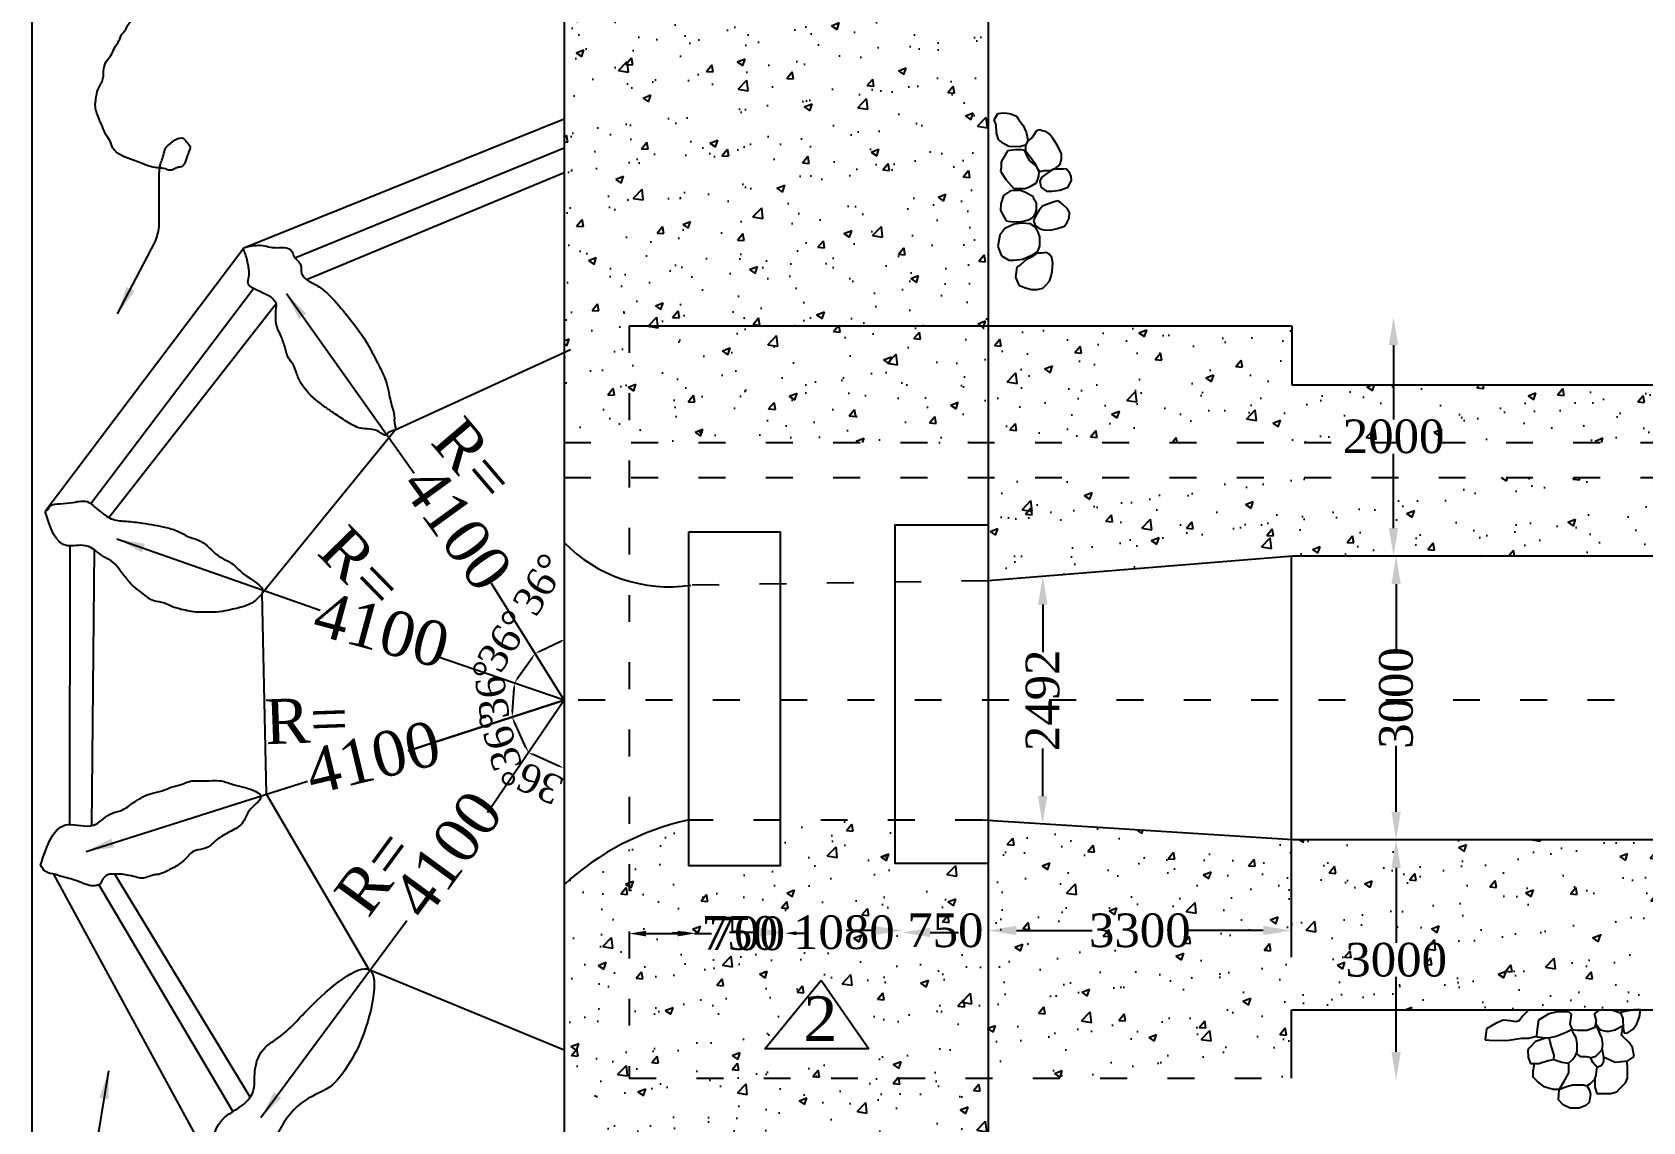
# Model space of a CAD drawing. Header units: millimetres. Extents: x 1776 to 105812, y -926 to 60429.
# Drawn here: x 52298 to 66660, y 18835 to 28551 of the extents above; entities that cross this region are included whole.
import ezdxf

# ---------------------------------------------------------------- set-up
doc = ezdxf.new("R2010")
doc.units = ezdxf.units.MM
doc.header["$MEASUREMENT"] = 0
doc.header["$PDMODE"] = 66
doc.header["$PDSIZE"] = 170
doc.linetypes.add('ACAD_ISO03W100', pattern=[30, 12, -18])
for name, color, linetype in [('DIM', 5, 'Continuous'), ('DOT LINE', 3, 'ACAD_ISO03W100'), ('DWG. LINE', 1, 'Continuous'), ('HATCH', 2, 'Continuous'), ('TEXT', 7, 'Continuous')]:
    doc.layers.add(name, color=color, linetype=linetype)
doc.styles.get("Standard").update_dxf_attribs({"font": 'times.ttf', "height": 300})
doc.dimstyles.get("Standard").update_dxf_attribs({"dimtxt": 300, "dimasz": 250, "dimexe": 0.18, "dimexo": 0.0625, "dimgap": 0.09, "dimtad": 0, "dimtih": 1, "dimtoh": 1, "dimdec": 1, "dimzin": 0, "dimdsep": 46, "dimtxsty": 'Standard', "dimcen": 0.09, "dimse1": 1, "dimse2": 1, "dimclrd": 5, "dimclre": 5, "dimclrt": 4, "dimadec": 0, "dimazin": 0, "dimtfac": 1, "dimtdec": 1, "dimtofl": 0, "dimtmove": 0, "dimatfit": 3, "dimfxl": 0, "dimtolj": 1, "dimtzin": 0, "dimarcsym": 0})
pattern_1 = [(50, (0, 0), (717.26, -62.752), [75, -825]), (355, (0, 0), (-138.751, 752.192), [60, -660]), (100.4514, (59.8, -5.2), (578.5094, 689.4395), [63.74, -701.142]), (46.1842, (0, 200), (1067.241, -165.519), [112.5, -1237.5]), (96.6356, (88.9, 186.2), (934.663, 974.118), [95.61, -1051.713]), (351.1842, (0, 200), (934.662, 974.119), [90, -990]), (21, (100, 150), (596.907, -402.619), [75, -825]), (326, (100, 150), (243.315, 725.15), [60, -660]), (71.4514, (149.74, 116.45), (840.2226, 322.5305), [63.74, -701.142]), (37.5, (0, 0), (12.15986, 332.89385), [0, -652, 0, -670, 0, -662.5]), (7.5, (0, 0), (263.0695, 394.4117), [0, -382, 0, -637, 0, -252.5]), (327.5, (-223, 0), (533.8224, -22.5549), [0, -250, 0, -780, 0, -1035]), (317.5, (-323, 0), (583.1862, 100.105), [0, -325, 0, -518, 0, -735])]

# ---------------------------------------------------------------- blocks, each defined once
blk = doc.blocks.new('*D32')
at = {"layer": 'Defpoints', "color": 0}
for p in [(57622, 20509), (58205, 20513), (58205, 20509)]:
    blk.add_point(p, dxfattribs=at)
at = {"layer": 'DIM', "color": 5, "lineweight": -2}
for p, q in [((57772, 20513), (58055, 20513)), ((58205, 20513), (58355, 20513))]:
    blk.add_line(p, q, dxfattribs=at)
at = {"layer": 'DIM', "color": 5}
for points in [[(57772, 20538), (57772, 20488), (57622, 20513)], [(58055, 20538), (58055, 20488), (58205, 20513)]]:
    blk.add_solid(points, dxfattribs=at)
at = {"layer": 'DIM', "color": 4, "insert": (58671, 20513), "char_height": 300, "attachment_point": 5}
blk.add_mtext('\\A1;700', dxfattribs=at)
blk = doc.blocks.new('*D33')
at = {"layer": 'Defpoints', "color": 0}
for p in [(58205, 20509), (59012, 20516), (59012, 20509)]:
    blk.add_point(p, dxfattribs=at)
at = {"layer": 'DIM', "color": 5, "lineweight": -2}
for p, q in [((58105, 20516), (58005, 20516)), ((59112, 20516), (59212, 20516))]:
    blk.add_line(p, q, dxfattribs=at)
at = {"layer": 'DIM', "color": 5}
for points in [[(58105, 20533), (58105, 20499), (58205, 20516)], [(59112, 20533), (59112, 20499), (59012, 20516)]]:
    blk.add_solid(points, dxfattribs=at)
at = {"layer": 'DIM', "color": 4, "insert": (58608, 20516), "char_height": 300, "attachment_point": 5}
blk.add_mtext('\\A1;750', dxfattribs=at)
blk = doc.blocks.new('*D34')
at = {"layer": 'Defpoints', "color": 0}
for p in [(59015, 20516), (60057, 20523), (60057, 20516)]:
    blk.add_point(p, dxfattribs=at)
at = {"layer": 'DIM', "color": 5, "lineweight": -2}
for p, q in [((58765, 20523), (58515, 20523)), ((60307, 20523), (60557, 20523))]:
    blk.add_line(p, q, dxfattribs=at)
at = {"layer": 'DIM', "color": 5}
for points in [[(58765, 20565), (58765, 20481), (59015, 20523)], [(60307, 20565), (60307, 20481), (60057, 20523)]]:
    blk.add_solid(points, dxfattribs=at)
at = {"layer": 'DIM', "color": 4, "insert": (59536, 20523), "char_height": 300, "attachment_point": 5}
blk.add_mtext('\\A1;1080', dxfattribs=at)
blk = doc.blocks.new('*D35')
at = {"layer": 'Defpoints', "color": 0}
for p in [(60824, 20540), (60057, 20516), (60824, 20516)]:
    blk.add_point(p, dxfattribs=at)
at = {"layer": 'DIM', "color": 5, "lineweight": -2}
for p, q in [((59807, 20540), (59557, 20540)), ((61074, 20540), (61324, 20540))]:
    blk.add_line(p, q, dxfattribs=at)
at = {"layer": 'DIM', "color": 5}
for points in [[(59807, 20582), (59807, 20499), (60057, 20540)], [(61074, 20582), (61074, 20499), (60824, 20540)]]:
    blk.add_solid(points, dxfattribs=at)
at = {"layer": 'DIM', "color": 4, "insert": (60441, 20540), "char_height": 300, "attachment_point": 5}
blk.add_mtext('\\A1;750', dxfattribs=at)
blk = doc.blocks.new('*D36')
at = {"layer": 'Defpoints', "color": 0}
for p in [(60824, 20540), (63526, 20540), (63526, 20540)]:
    blk.add_point(p, dxfattribs=at)
at = {"layer": 'DIM', "color": 5, "lineweight": -2}
for p, q in [((61074, 20540), (61749, 20540)), ((63276, 20540), (62601, 20540))]:
    blk.add_line(p, q, dxfattribs=at)
at = {"layer": 'DIM', "color": 5}
for points in [[(61074, 20582), (61074, 20499), (60824, 20540)], [(63276, 20582), (63276, 20499), (63526, 20540)]]:
    blk.add_solid(points, dxfattribs=at)
at = {"layer": 'DIM', "color": 4, "insert": (62175, 20540), "char_height": 300, "attachment_point": 5}
blk.add_mtext('\\A1;3300', dxfattribs=at)
blk = doc.blocks.new('*D37')
at = {"layer": 'Defpoints', "color": 0}
for p in [(64488, 21349), (64461, 19208), (64488, 19208)]:
    blk.add_point(p, dxfattribs=at)
at = {"layer": 'DIM', "color": 5, "lineweight": -2}
for p, q in [((64461, 21099), (64461, 20431)), ((64461, 19458), (64461, 20126))]:
    blk.add_line(p, q, dxfattribs=at)
at = {"layer": 'DIM', "color": 5}
for points in [[(64419, 21099), (64502, 21099), (64461, 21349)], [(64419, 19458), (64502, 19458), (64461, 19208)]]:
    blk.add_solid(points, dxfattribs=at)
at = {"layer": 'DIM', "color": 4, "insert": (64461, 20278), "char_height": 300, "attachment_point": 5}
blk.add_mtext('\\A1;3000', dxfattribs=at)
blk = doc.blocks.new('*D38')
at = {"layer": 'Defpoints', "color": 0}
for p in [(64461, 23879), (64461, 23879), (64461, 21349)]:
    blk.add_point(p, dxfattribs=at)
at = {"layer": 'DIM', "color": 5, "lineweight": -2}
for p, q in [((64461, 23629), (64461, 23040)), ((64461, 21599), (64461, 22188))]:
    blk.add_line(p, q, dxfattribs=at)
at = {"layer": 'DIM', "color": 5}
for points in [[(64419, 23629), (64502, 23629), (64461, 23879)], [(64419, 21599), (64502, 21599), (64461, 21349)]]:
    blk.add_solid(points, dxfattribs=at)
at = {"layer": 'DIM', "color": 4, "insert": (64461, 22614), "char_height": 300, "attachment_point": 5, "rotation": 90}
blk.add_mtext('\\A1;3000', dxfattribs=at)
blk = doc.blocks.new('*D39')
at = {"layer": 'Defpoints', "color": 0}
for p in [(64438, 26011), (64461, 26011), (64461, 23879)]:
    blk.add_point(p, dxfattribs=at)
at = {"layer": 'DIM', "color": 5, "lineweight": -2}
for p, q in [((64438, 25761), (64438, 25098)), ((64438, 24129), (64438, 24792))]:
    blk.add_line(p, q, dxfattribs=at)
at = {"layer": 'DIM', "color": 5}
for points in [[(64396, 25761), (64479, 25761), (64438, 26011)], [(64396, 24129), (64479, 24129), (64438, 23879)]]:
    blk.add_solid(points, dxfattribs=at)
at = {"layer": 'DIM', "color": 4, "insert": (64438, 24945), "char_height": 300, "attachment_point": 5}
blk.add_mtext('\\A1;2000', dxfattribs=at)
blk = doc.blocks.new('*D41')
at = {"layer": 'Defpoints', "color": 0}
for p in [(61310, 23697), (61308, 21489), (61308, 21489)]:
    blk.add_point(p, dxfattribs=at)
at = {"layer": 'DIM', "color": 5, "lineweight": -2}
for p, q in [((61310, 23447), (61310, 23022)), ((61309, 21739), (61309, 22164))]:
    blk.add_line(p, q, dxfattribs=at)
at = {"layer": 'DIM', "color": 5}
for points in [[(61268, 23447), (61352, 23447), (61310, 23697)], [(61267, 21739), (61350, 21739), (61308, 21489)]]:
    blk.add_solid(points, dxfattribs=at)
at = {"layer": 'DIM', "color": 4, "insert": (61309, 22593), "char_height": 300, "attachment_point": 5, "rotation": 90}
blk.add_mtext('\\A1;2492', dxfattribs=at)

msp = doc.modelspace()

# ---------------------------------------------------------------- hatches: boundary and pattern name
at = {"layer": 'HATCH'}
h = msp.add_hatch(dxfattribs=at)
h.set_pattern_fill('AR-CONC', color=256, scale=100, style=0)
h.set_pattern_definition(pattern_1)
h.paths.add_polyline_path([(60823.89, 28653.29), (57040.64, 28653.29), (57040.64, 24891.68), (57621.56, 24891.68), (57621.56, 25931.99), (60823.89, 25931.99)])
h = msp.add_hatch(dxfattribs=at)
h.set_pattern_fill('AR-CONC', color=256, scale=100, style=0)
h.set_pattern_definition(pattern_1)
h.paths.add_polyline_path([(60823.89, 25931.99), (57621.56, 25931.99), (57621.56, 24891.68), (60823.89, 24891.68)])
h = msp.add_hatch(dxfattribs=at)
h.set_pattern_fill('AR-CONC', color=256, scale=100, style=0)
h.set_pattern_definition(pattern_1)
h.paths.add_polyline_path([(65988.11, 25406.17), (63530.5, 25406.17), (63530.5, 25931.99), (60823.89, 25931.99), (60823.89, 24891.68), (65941.13, 24891.68)])
h.paths.add_polyline_path([(64100.63, 25096.67), (64774.39, 25096.67), (64774.39, 24793.21), (64100.63, 24793.21)], flags=9)
h = msp.add_hatch(dxfattribs=at)
h.set_pattern_fill('AR-CONC', color=256, scale=100, style=0)
h.set_pattern_definition(pattern_1)
h.paths.add_polyline_path([(74689.42, 25406.17), (65988.11, 25406.17), (65941.13, 24891.68), (74538.56, 24891.68)])
h = msp.add_hatch(dxfattribs=at)
h.set_pattern_fill('AR-CONC', color=256, scale=100, style=0)
h.set_pattern_definition(pattern_1)
h.paths.add_polyline_path([(74447.44, 24580.95), (65912.75, 24580.95), (65848.64, 23878.89), (74241.56, 23878.89)])
h.paths.add_polyline_path([(67950.05, 24794.26), (68595.54, 24794.26), (68595.54, 24490.8), (67950.05, 24490.8)], flags=9)
h = msp.add_hatch(dxfattribs=at)
h.set_pattern_fill('AR-CONC', color=256, scale=100, style=0)
h.set_pattern_definition(pattern_1)
h.paths.add_polyline_path([(65912.75, 24580.95), (60823.89, 24580.95), (60823.89, 23657.84), (63539.4, 23878.89), (65848.64, 23878.89)])
h = msp.add_hatch(dxfattribs=at)
h.set_pattern_fill('AR-CONC', color=256, scale=100, style=0)
h.set_pattern_definition(pattern_1)
h.paths.add_polyline_path([(60823.89, 21137.3), (59994.72, 21137.3), (59994.72, 21523.3), (58966.63, 21523.3), (58966.63, 21116.75), (58154.44, 21116.75), (58154.44, 21523.3), (58143.15, 21523.3, 0.05823823), (57621.56, 21343.04), (57621.56, 19222.65), (60823.89, 19222.65)])
h.paths.add_polyline_path([(59757.52, 19485), (58831.11, 19485), (59333.63, 20098.38)], flags=16)
h.paths.add_polyline_path([(57652.54, 20664.65), (58174.02, 20664.65), (58174.02, 20360.61), (57652.54, 20360.61)], flags=24)
h.paths.add_polyline_path([(58347.59, 20668.11), (58869.08, 20668.11), (58869.08, 20364.07), (58347.59, 20364.07)], flags=24)
h.paths.add_polyline_path([(59213.4, 20674.74), (59858.89, 20674.74), (59858.89, 20371.28), (59213.4, 20371.28)], flags=24)
h.paths.add_polyline_path([(60179.82, 20692.51), (60701.31, 20692.51), (60701.31, 20388.47), (60179.82, 20388.47)], flags=24)
h.paths.add_polyline_path([(59075.79, 19454.21), (59570.67, 19454.21), (59570.67, 20052.91), (59075.79, 20052.91)], flags=24)
h = msp.add_hatch(dxfattribs=at)
h.set_pattern_fill('AR-CONC', color=256, scale=100, style=0)
h.set_pattern_definition(pattern_1)
h.paths.add_polyline_path([(60823.89, 21519.86), (60823.89, 19222.65), (63527.08, 19222.65), (63527.08, 19832.86), (64088.86, 19832.86), (63983.63, 21348.79), (63539.8, 21348.79)])
h.paths.add_polyline_path([(61840.76, 20692.22), (62508.89, 20692.22), (62508.89, 20388.76), (61840.76, 20388.76)], flags=24)
h = msp.add_hatch(dxfattribs=at)
h.set_pattern_fill('AR-CONC', color=256, scale=100, style=0)
h.set_pattern_definition(pattern_1)
h.paths.add_polyline_path([(60823.89, 19222.65), (57621.56, 19222.65), (57621.56, 21343.04, 0.07430712), (57040.64, 20947.8), (57040.64, 14247.01), (60823.89, 14247.01)])
h = msp.add_hatch(dxfattribs=at)
h.set_pattern_fill('AR-CONC', color=256, scale=100, style=0)
h.set_pattern_definition(pattern_1)
h.paths.add_polyline_path([(69579.86, 21348.79), (63983.63, 21348.79), (64088.86, 19832.86), (69467.17, 19832.86)])
h.paths.add_polyline_path([(64126.49, 20430.14), (64794.62, 20430.14), (64794.62, 20126.68), (64126.49, 20126.68)], flags=24)
h.paths.add_polyline_path([(68668.77, 20742.55), (69314.27, 20742.55), (69314.27, 20439.09), (68668.77, 20439.09)], flags=24)

# ---------------------------------------------------------------- linework, layer by layer
at = {"layer": 'DIM', "color": 5}
for p, q in [((56825.27, 23031.52), (57012.99, 23120.64)), ((56626.79, 22790.15), (56752.91, 22968.5))]:
    msp.add_line(p, q, dxfattribs=at)
at = {"layer": 'DIM'}
for p, q in [((56580.87, 22492.84), (56595.47, 22699.66)), ((56701.43, 22172.44), (56597.44, 22399.39)), ((56994.6, 22006.32), (56764.35, 22108.73))]:
    msp.add_line(p, q, dxfattribs=at)
msp.add_open_spline([(53395.04, 26680.33), (53410.4, 26724.42), (53434.47, 26793.52), (53428.44, 26893.95), (53429.91, 26970.27), (53429.05, 27045.12), (53431.41, 27121.76), (53431.29, 27201.68), (53429.38, 27274.59), (53434.22, 27331.15), (53440.86, 27378.02), (53462.9, 27426.24), (53473.93, 27473.04), (53486.19, 27524.88), (53528.26, 27555.62), (53571.64, 27595.56), (53641.04, 27620.36), (53674.45, 27568.64), (53715.2, 27533.88), (53688.83, 27471.9), (53671.01, 27418.88), (53647.46, 27348.34), (53582.52, 27348), (53536.16, 27306.78), (53480.07, 27337.84), (53424.45, 27339.41), (53353.71, 27348.01), (53263.5, 27388), (53140.03, 27425.83), (53015.29, 27487.87), (52996.51, 27584.98), (52952.04, 27634.31), (52924.12, 27709.29), (52886.67, 27795.2), (52853.94, 27878.93), (52867.98, 27966.75), (52879.19, 28049.84), (52940.68, 28129.05), (52929.09, 28219.83), (52954.18, 28292.94), (53006.51, 28341.73), (53025.57, 28407.34), (53060.88, 28454.92), (53084.58, 28494.74), (53093.2, 28536.52), (53134.74, 28563.17), (53141.5, 28605.42), (53161.17, 28630.37), (53175.09, 28642.14), (53183.72, 28649.72), (53187.73, 28653.29)], degree=3, knots=[0, 0, 0, 0, 138.11073785, 216.46555851, 299.01798324, 367.57854617, 440.87837611, 529.02760627, 607.38242693, 659.32270884, 699.39551493, 748.53117859, 816.76621052, 844.6468291, 905.02893303, 961.50159667, 1032.89797724, 1078.42633217, 1132.77428401, 1174.51784791, 1257.72703238, 1321.09035035, 1361.50186067, 1437.22523957, 1478.40462278, 1537.81081399, 1604.34667957, 1690.71245942, 1829.35202897, 2007.99028584, 2046.70937112, 2117.76714144, 2201.03885921, 2284.46169309, 2401.90849781, 2459.54822246, 2548.48560587, 2651.19238846, 2741.01410216, 2810.95184301, 2874.78282931, 2950.04691032, 3009.85456567, 3051.73719498, 3088.79270193, 3132.38738181, 3188.05063857, 3208.2566162, 3226.57361459, 3242.68988585, 3242.68988585, 3242.68988585, 3242.68988585], dxfattribs=at)
at = {"layer": 'DIM', "color": 5}
for points in [[(57008.98, 23127.29), (57017.58, 23113.05), (57040.64, 23133.43)], [(56746.1, 22973.31), (56759.71, 22963.68), (56781.77, 23009.32)], [(56822.18, 23038.07), (56829.3, 23023), (56780.54, 23009.16)], [(56620.88, 22794.33), (56634.49, 22784.7), (56598.82, 22748.69)]]:
    msp.add_solid(points, dxfattribs=at)
at = {"layer": 'DIM'}
for points in [[(56587.15, 22700.25), (56603.78, 22699.07), (56598.99, 22749.54)], [(56572.56, 22493.43), (56589.18, 22492.26), (56577.35, 22442.97)], [(56589.86, 22395.91), (56605.01, 22402.86), (56576.61, 22444.84)], [(56694.37, 22169.21), (56709.53, 22176.15), (56722.78, 22127.22)], [(56760.97, 22101.12), (56767.74, 22116.35), (56722.78, 22127.22)], [(56991.87, 22000.19), (56998.64, 22015.42), (57040.94, 21987.48)]]:
    msp.add_solid(points, dxfattribs=at)
at = {"layer": 'DOT LINE', "ltscale": 20}
for p, q in [((57621.56, 25931.99), (57621.56, 19222.65)), ((57040.64, 24891.68), (80202.07, 24891.68)), ((57040.64, 24580.95), (80202.07, 24580.95)), ((60823.89, 23657.84), (58154.44, 23619.92)), ((80207.89, 22593.17), (57040.64, 22593.17)), ((60769.33, 21523.3), (58143.15, 21523.3)), ((57621.56, 19222.65), (63527.08, 19222.65))]:
    msp.add_line(p, q, dxfattribs=at)
at = {"layer": 'DWG. LINE'}
for p, q in [((57040.64, 56024.34), (57040.64, 14058.63)), ((52298.14, 14195.74), (52298.14, 55893.44)), ((60823.89, 44235.42), (60823.89, 13755.58)), ((57040.64, 27775.32), (54186.29, 26625.88)), ((54639, 26540.2), (57040.64, 27519.69)), ((54742.88, 26345.82), (57040.64, 27298.92)), ((54186.29, 26625.88), (52414.78, 24276.15)), ((52820.39, 24347.63), (54270.95, 26265.78)), ((52981.61, 24222.56), (54474.04, 26130.56)), ((57621.56, 25931.99), (63530.5, 25931.99)), ((63530.5, 25931.99), (63530.5, 25406.17)), ((55534.03, 25005.49), (57098.79, 25720.53)), ((63530.5, 25406.17), (80202.07, 25406.17)), ((54349.68, 23549.15), (55534.03, 25005.49)), ((52633.67, 23970.05), (52629.6, 21486.37)), ((52828.45, 21474.35), (52854.55, 23933.03)), ((63539.4, 23878.89), (60823.89, 23657.84)), ((63525.76, 23877.78), (63525.76, 20301.83)), ((80202.07, 23878.89), (63539.4, 23878.89)), ((57040.64, 22593.17), (56394.77, 23635.16)), ((54387.15, 21754.96), (54349.68, 23549.15)), ((57040.64, 22593.17), (55904.03, 22983.13)), ((57040.64, 22593.17), (55650.58, 22142.5)), ((55650.58, 22142.5), (57040.64, 22593.17)), ((57040.64, 22593.17), (56356.95, 21590.54)), ((55302.75, 20190.83), (54387.15, 21754.96)), ((63539.8, 21348.79), (60769.33, 21523.3)), ((80198.88, 21348.79), (63539.8, 21348.79)), ((53896.55, 18456.67), (52490.24, 21042.26)), ((54241.41, 19052.73), (53034.28, 21041.86)), ((52891.88, 20947.19), (54087.71, 18925.84)), ((57040.64, 19471.93), (55302.75, 20190.83)), ((58831.11, 19485), (59333.63, 20098.38)), ((59333.63, 20098.38), (59757.52, 19485)), ((63527.08, 19222.65), (63527.08, 19832.86)), ((63527.08, 19832.86), (80211.74, 19832.86)), ((59757.52, 19485), (58831.11, 19485))]:
    msp.add_line(p, q, dxfattribs=at)
msp.add_lwpolyline([(60823.89, 21137.3), (59994.72, 21137.3), (59994.72, 24157.62), (60823.89, 24157.62)], dxfattribs=at)
msp.add_lwpolyline([(58154.44, 24095.98), (58966.63, 24095.98), (58966.63, 21116.75), (58154.44, 21116.75)], close=True, dxfattribs=at)
for centre, radius, start, end in [((57976.15, 24908.51), 1302.92, 224.109653, 278.574985), ((58653.52, 19201.75), 2376.98, 102.398747, 132.729605)]:
    msp.add_arc(centre, radius, start, end, dxfattribs=at)
for points in [[(54204.81, 26635.12), (54352.6, 26648.78), (54424.41, 26633.83), (54476.78, 26629.35), (54562.07, 26629.35), (54609.95, 26602.44), (54630.89, 26553.1), (54691.37, 26475.13), (54700.34, 26400.38), (54820.04, 26301.7), (54909.81, 26238.91), (55069.91, 26068.46), (55306.75, 25738.5), (55389.21, 25577.62), (55449.06, 25449.04), (55474.5, 25351.86), (55507.42, 25208.33), (55526.87, 25130.58), (55531.36, 25049.85), (55537.34, 25009.48), (55486.47, 24988.55), (55452.06, 24958.64), (55390.71, 24987.05), (55224.63, 25019.94), (55101.94, 25079.75), (54980.75, 25158.99), (54901.45, 25214.31), (54724.02, 25378.76), (54697.09, 25419.13), (54653.7, 25513.32), (54625.27, 25586.58), (54584.77, 25642.64), (54553.35, 25735.34), (54517.44, 25838.5), (54474.05, 25952.12), (54469.53, 26038.18), (54472.52, 26086.03), (54472.52, 26135.36), (54450.08, 26165.27), (54424.64, 26192.18), (54391.73, 26208.62), (54348.34, 26229.56), (54284, 26259.46), (54222.65, 26308.8), (54230.13, 26370.1), (54230.13, 26434.38), (54224.11, 26473.86), (54212.14, 26532.17), (54192.69, 26585.99), (54186.7, 26626.36), (54207.65, 26633.83)], [(52414.78, 24276.15), (52611.89, 23971.75), (52773.17, 23971.75), (52872.72, 23920.02), (52942.41, 23870.28), (53020.6, 23822.11), (53080.33, 23754.46), (53154, 23658.96), (53203.77, 23607.23), (53275.45, 23551.52), (53382.97, 23479.9), (53476.55, 23460), (53532.3, 23434.14), (53627.87, 23404.3), (53773.21, 23378.43), (53852.86, 23378.43), (53966.35, 23382.41), (54063.91, 23400.32), (54213.77, 23440.11), (54269.52, 23467.96), (54307.35, 23499.8), (54349.68, 23549.15), (54175.94, 23724.62), (54088.34, 23806.19), (53948.96, 23887.76), (53799.64, 24013.1), (53700.08, 24048.92), (53600.25, 24099.63), (53492.73, 24133.45), (53281.68, 24173.24), (53138.32, 24189.16), (53016.87, 24207.06), (52961.12, 24234.92), (52921.3, 24264.76), (52853.6, 24318.48), (52803.82, 24358.27), (52661.8, 24358.21), (52544.33, 24346.27), (52458.72, 24326.38), (52418.89, 24278.63), (52414.78, 24276.15)], [(52372.69, 21122.96), (52619.27, 21485.71), (52845.3, 21478.87), (52992.57, 21578.11), (53085.04, 21608.91), (53212.96, 21688.53), (53361.62, 21761.99), (53457.01, 21785.53), (53538.26, 21818.47), (53626.58, 21842.01), (53699.59, 21870.25), (53786.73, 21873.78), (53905.39, 21877.32), (53984.29, 21873.79), (54086.74, 21843.2), (54182.12, 21818.49), (54285.75, 21782.01), (54335.21, 21744.35), (54246.89, 21624.33), (54166.7, 21490.74), (54057.19, 21418.96), (54000.66, 21387.19), (53939.43, 21346.01), (53862.88, 21282.46), (53779.27, 21260.11), (53738.63, 21247.75), (53690.35, 21205.39), (53600.85, 21125.37), (53497.23, 21070.07), (53432.46, 21043), (53381.42, 21035.62), (53276.62, 21006.2), (53218.91, 21017.97), (53145.9, 21034.45), (53083.49, 21043.86), (53034.28, 21041.86), (53016.37, 21043.86), (52928.9, 21001.23), (52903, 20954.16), (52872.38, 20941.21), (52808.79, 20941.21), (52734.6, 20968.28), (52641.57, 21000.05), (52573.27, 21017.7), (52504.97, 21038.88), (52413.96, 21068.4), (52373.01, 21122.57)], [(53896.55, 18456.67), (54366.1, 18550.9), (54493.53, 18746), (54732.93, 19025.71), (54976.02, 19165.56), (55112.8, 19336.02), (55223.29, 19542.13), (55304.32, 20189.87), (54766.58, 19847.6), (54471.93, 19567.89), (54376.17, 19497.96), (54284.09, 19288.18), (54265.68, 19096.8), (54180.97, 18990.07), (53989.44, 18850.21), (53896.55, 18456.67)]]:
    msp.add_spline(points, degree=3, dxfattribs=at)
at = {"layer": 'HATCH'}
for p, q in [((60877.03, 27769.45), (60910.31, 27824.52)), ((60892.79, 27725.29), (60877.03, 27769.45)), ((60896.3, 27650.58), (60892.79, 27725.29)), ((60910.31, 27824.52), (60957.04, 27831.52)), ((60957.04, 27831.52), (60988.59, 27829.19)), ((60988.59, 27829.19), (61025.97, 27823.35)), ((61025.97, 27823.35), (61075.04, 27802.34)), ((61075.04, 27802.34), (61094.9, 27769.65)), ((61094.9, 27769.65), (61133.45, 27718.29)), ((60913.82, 27593.38), (60896.3, 27650.58)), ((60960.55, 27557.19), (60913.82, 27593.38)), ((61133.45, 27718.29), (61161.48, 27658.75)), ((61176.67, 27582.88), (61154.48, 27543.19)), ((61176.67, 27582.88), (61154.48, 27543.19)), ((61161.48, 27658.75), (61172, 27621.4)), ((61172, 27621.4), (61176.67, 27582.88)), ((61215.48, 27612.9), (61176.67, 27582.88)), ((61252.86, 27670.1), (61215.48, 27612.9)), ((61286.74, 27679.43), (61252.86, 27670.1)), ((61305.43, 27671.26), (61286.74, 27679.43)), ((61336.97, 27664.26), (61305.43, 27671.26)), ((61367.35, 27644.41), (61336.97, 27664.26)), ((61395.39, 27608.23), (61367.35, 27644.41)), ((61443.28, 27534.68), (61395.39, 27608.23)), ((60995.85, 27491.49), (60938.61, 27394.6)), ((61008.45, 27531.51), (60960.55, 27557.19)), ((61060.1, 27503.16), (60995.85, 27491.49)), ((61101.9, 27529.18), (61008.45, 27531.51)), ((61120.85, 27503.16), (61060.1, 27503.16)), ((61154.48, 27543.19), (61101.9, 27529.18)), ((61150.06, 27497.33), (61120.85, 27503.16)), ((61171.07, 27446.72), (61150.06, 27497.33)), ((61154.48, 27543.19), (61155.9, 27496.16)), ((61155.9, 27496.16), (61208.47, 27424.95)), ((61195.6, 27403.52), (61171.07, 27446.72)), ((61477.16, 27466.97), (61443.28, 27534.68)), ((61477.16, 27416.78), (61477.16, 27466.97)), ((60937.44, 27342.07), (60931.58, 27312.47)), ((60931.58, 27312.47), (60980.65, 27237.76)), ((60938.61, 27394.6), (60937.44, 27342.07)), ((61249.94, 27360.16), (61195.6, 27403.52)), ((61208.47, 27424.95), (61238.84, 27382.92)), ((61238.84, 27382.92), (61261.04, 27337.4)), ((61277.38, 27308.97), (61249.94, 27360.16)), ((61261.04, 27337.4), (61287.91, 27308.21)), ((61273.87, 27265.77), (61277.38, 27308.97)), ((61287.91, 27308.21), (61321.79, 27316.39)), ((61357.21, 27301.15), (61300.9, 27259.28)), ((61321.79, 27316.39), (61374.36, 27316.39)), ((61404.86, 27329.22), (61357.21, 27301.15)), ((61374.36, 27316.39), (61418.75, 27335.06)), ((61446.25, 27329.94), (61404.86, 27329.22)), ((61418.75, 27335.06), (61461.98, 27367.75)), ((61492.09, 27329.94), (61446.25, 27329.94)), ((61461.98, 27367.75), (61477.16, 27416.78)), ((61519.59, 27331.25), (61492.09, 27329.94)), ((61551.01, 27293.3), (61519.59, 27331.25)), ((61564.11, 27263.21), (61551.01, 27293.3)), ((60980.65, 27237.76), (61053.08, 27156.04)), ((61053.08, 27156.04), (61152.38, 27158.38)), ((61152.38, 27158.38), (61196.77, 27175.89)), ((61196.77, 27175.89), (61254.01, 27206.24)), ((61254.01, 27206.24), (61273.87, 27265.77)), ((61300.9, 27259.28), (61283.88, 27226.57)), ((61283.88, 27226.57), (61291.73, 27170.3)), ((61291.73, 27170.3), (61342.8, 27133.66)), ((61460.66, 27141.51), (61535.3, 27170.3)), ((61535.3, 27170.3), (61565.42, 27231.8)), ((61565.42, 27231.8), (61564.11, 27263.21)), ((60935.55, 27019.82), (60932.93, 26959.63)), ((60959.12, 27095.72), (60935.55, 27019.82)), ((61021.98, 27134.97), (60959.12, 27095.72)), ((61069.12, 27140.21), (61021.98, 27134.97)), ((61112.33, 27140.21), (61069.12, 27140.21)), ((61154.24, 27120.58), (61112.33, 27140.21)), ((61226.26, 27081.32), (61154.24, 27120.58)), ((61228.79, 27061.08), (61226.26, 27081.32)), ((61252.64, 27026.24), (61228.79, 27061.08)), ((61253.56, 26973.07), (61252.64, 27026.24)), ((61360.9, 27021.66), (61307.69, 27000.58)), ((61342.8, 27133.66), (61392.56, 27132.36)), ((61421.45, 27040.91), (61360.9, 27021.66)), ((61392.56, 27132.36), (61460.66, 27141.51)), ((61443.46, 27046.41), (61421.45, 27040.91)), ((61468.23, 27032.66), (61443.46, 27046.41)), ((61489.33, 27014.33), (61468.23, 27032.66)), ((61528.78, 26974.91), (61489.33, 27014.33)), ((60932.93, 26959.63), (60965.5, 26900.65)), ((60965.5, 26900.65), (60984.76, 26867.65)), ((60984.76, 26867.65), (61021.46, 26862.15)), ((61021.46, 26862.15), (61071.92, 26861.24)), ((61071.92, 26861.24), (61110.45, 26861.24)), ((61110.45, 26861.24), (61181.09, 26876.82)), ((61181.09, 26876.82), (61204.94, 26888.74)), ((61204.94, 26888.74), (61233.38, 26911.65)), ((61251.73, 26920.82), (61226.04, 26872.24)), ((61226.04, 26872.24), (61242.55, 26826.4)), ((61233.38, 26911.65), (61248.06, 26941.91)), ((61248.06, 26941.91), (61253.56, 26973.07)), ((61278.33, 26964.82), (61251.73, 26920.82)), ((61307.69, 27000.58), (61278.33, 26964.82)), ((61524.2, 26850.23), (61544.38, 26891.49)), ((61548.97, 26942.82), (61528.78, 26974.91)), ((61544.38, 26891.49), (61548.97, 26942.82)), ((60926.32, 26739.74), (60910.17, 26638.53)), ((60971.82, 26799.88), (60926.32, 26739.74)), ((61055.49, 26838.01), (60971.82, 26799.88)), ((61121.54, 26848.28), (61055.49, 26838.01)), ((61197.87, 26842.41), (61121.54, 26848.28)), ((61249.25, 26810.14), (61197.87, 26842.41)), ((61242.55, 26826.4), (61282.92, 26796.15)), ((61268.33, 26769.07), (61249.25, 26810.14)), ((61283.01, 26726.54), (61268.33, 26769.07)), ((61282.92, 26796.15), (61320.53, 26789.73)), ((61283.01, 26703.07), (61283.01, 26726.54)), ((61320.53, 26789.73), (61379.25, 26784.23)), ((61379.25, 26784.23), (61437.04, 26801.65)), ((61437.04, 26801.65), (61503.1, 26819.98)), ((61503.1, 26819.98), (61524.2, 26850.23)), ((60910.17, 26638.53), (60942.47, 26556.4)), ((61256.78, 26579.09), (61208.34, 26545.35)), ((61222.82, 26569.6), (61266.86, 26594.53)), ((61305.22, 26580.55), (61256.78, 26579.09)), ((61266.86, 26594.53), (61283.01, 26645.87)), ((61283.01, 26645.87), (61283.01, 26703.07)), ((61344.85, 26584.95), (61305.22, 26580.55)), ((61363.94, 26574.69), (61344.85, 26584.95)), ((61390.36, 26540.95), (61363.94, 26574.69)), ((60942.47, 26556.4), (61007.05, 26516.79)), ((61007.05, 26516.79), (61052.55, 26516.79)), ((61052.55, 26516.79), (61131.82, 26527.06)), ((61079.17, 26455.88), (61065.96, 26366.41)), ((61114.4, 26480.81), (61079.17, 26455.88)), ((61165.78, 26524.82), (61114.4, 26480.81)), ((61131.82, 26527.06), (61171.45, 26546.13)), ((61208.34, 26545.35), (61165.78, 26524.82)), ((61171.45, 26546.13), (61222.82, 26569.6)), ((61399.16, 26491.08), (61390.36, 26540.95)), ((61393.29, 26416.28), (61396.23, 26454.41)), ((61396.23, 26454.41), (61399.16, 26491.08)), ((61065.96, 26366.41), (61095.32, 26294.54)), ((61095.32, 26294.54), (61146.7, 26275.47)), ((61309.63, 26269.6), (61337.51, 26294.54)), ((61337.51, 26294.54), (61368.34, 26329.74)), ((61368.34, 26329.74), (61385.95, 26375.21)), ((61385.95, 26375.21), (61393.29, 26416.28)), ((61146.7, 26275.47), (61209.81, 26257.87)), ((61209.81, 26257.87), (61261.19, 26256.4)), ((61261.19, 26256.4), (61309.63, 26269.6)), ((65642.74, 19832.86), (65591.1, 19780.83)), ((66228.88, 19796.31), (66277.94, 19832.86)), ((66277.94, 19832.86), (66383.8, 19832.86)), ((66383.8, 19832.86), (66461.26, 19806.63)), ((66577.46, 19832.86), (66455.81, 19808.48)), ((66639.43, 19832.86), (66577.46, 19832.86)), ((66631.68, 19770.51), (66639.43, 19832.86)), ((65353.55, 19713.75), (65265.75, 19662.14)), ((65415.52, 19739.55), (65353.55, 19713.75)), ((65480.07, 19734.39), (65415.52, 19739.55)), ((65529.13, 19726.65), (65480.07, 19734.39)), ((65557.53, 19734.39), (65529.13, 19726.65)), ((65591.1, 19780.83), (65557.53, 19734.39)), ((65722.78, 19659.56), (65733.11, 19744.71)), ((65733.11, 19744.71), (65787.34, 19775.67)), ((65787.34, 19775.67), (65826.07, 19798.89)), ((65826.07, 19798.89), (65898.37, 19819.53)), ((65898.37, 19819.53), (65955.17, 19819.53)), ((65955.17, 19819.53), (65996.49, 19816.95)), ((65996.49, 19816.95), (66022.31, 19793.73)), ((66022.31, 19793.73), (66009.4, 19706.01)), ((66009.4, 19706.01), (66030.05, 19656.98)), ((66161.74, 19651.82), (66236.62, 19677.62)), ((66246.95, 19736.97), (66228.88, 19796.31)), ((66236.62, 19677.62), (66246.95, 19736.97)), ((66257.28, 19685.36), (66241.79, 19707.3)), ((66280.52, 19615.7), (66241.79, 19707.3)), ((66283.1, 19651.82), (66257.28, 19685.36)), ((66483.82, 19690.5), (66412.2, 19651.82)), ((66461.26, 19806.63), (66481.92, 19755.03)), ((66469.01, 19607.96), (66483.82, 19690.5)), ((66481.92, 19755.03), (66484.5, 19667.3)), ((66574.88, 19659.56), (66605.86, 19708.59)), ((66605.86, 19708.59), (66631.68, 19770.51)), ((65265.75, 19662.14), (65255.43, 19564.1)), ((65255.43, 19564.1), (65294.16, 19561.52)), ((65294.16, 19561.52), (65449.08, 19558.94)), ((65449.08, 19558.94), (65578.19, 19579.58)), ((65578.19, 19579.58), (65642.74, 19579.58)), ((65642.74, 19579.58), (65715.04, 19597.64)), ((65702.13, 19551.2), (65647.9, 19491.85)), ((65792.5, 19580.87), (65702.13, 19551.2)), ((65769.26, 19582.16), (65713.97, 19589.07)), ((65715.04, 19597.64), (65722.78, 19659.56)), ((65815.74, 19579.58), (65769.26, 19582.16)), ((65888.04, 19595.06), (65815.74, 19579.58)), ((65833.81, 19548.62), (65826.68, 19581.92)), ((65846.73, 19502.17), (65833.81, 19548.62)), ((65975.83, 19631.18), (65888.04, 19595.06)), ((66030.05, 19656.98), (65975.83, 19631.18)), ((66048.13, 19613.12), (66027.77, 19655.9)), ((66030.05, 19656.98), (66076.53, 19651.82)), ((66066.2, 19584.74), (66048.13, 19613.12)), ((66073.95, 19530.55), (66066.2, 19584.74)), ((66076.53, 19651.82), (66161.74, 19651.82)), ((66296.01, 19584.74), (66280.52, 19615.7)), ((66334.74, 19638.92), (66283.1, 19651.82)), ((66303.76, 19530.55), (66296.01, 19584.74)), ((66357.98, 19638.92), (66334.74, 19638.92)), ((66412.2, 19651.82), (66357.98, 19638.92)), ((66492.25, 19587.32), (66469.01, 19607.96)), ((66484.5, 19667.3), (66494.83, 19628.6)), ((66538.73, 19540.87), (66492.25, 19587.32)), ((66494.83, 19628.6), (66520.65, 19623.44)), ((66520.65, 19623.44), (66574.88, 19659.56)), ((66569.71, 19497.01), (66538.73, 19540.87)), ((65647.9, 19491.85), (65634.99, 19473.79)), ((65634.99, 19473.79), (65637.58, 19406.71)), ((65637.58, 19406.71), (65658.23, 19355.1)), ((65815.74, 19380.9), (65867.38, 19391.22)), ((65869.96, 19429.93), (65846.73, 19502.17)), ((65867.38, 19391.22), (65869.96, 19429.93)), ((65867.38, 19391.22), (65937.1, 19365.42)), ((65996.49, 19357.68), (66037.8, 19393.8)), ((66037.8, 19393.8), (66061.04, 19424.77)), ((66061.04, 19424.77), (66073.95, 19460.89)), ((66067.49, 19442.83), (66102.35, 19417.03)), ((66073.95, 19460.89), (66073.95, 19530.55)), ((66102.35, 19417.03), (66151.41, 19417.03)), ((66151.41, 19417.03), (66203.05, 19409.29)), ((66218.55, 19360.26), (66190.81, 19411.12)), ((66203.05, 19409.29), (66241.79, 19419.61)), ((66241.79, 19419.61), (66267.61, 19445.41)), ((66267.61, 19445.41), (66298.59, 19478.95)), ((66298.59, 19478.95), (66303.76, 19530.55)), ((66298.59, 19478.95), (66308.92, 19414.45)), ((66308.92, 19414.45), (66414.79, 19365.42)), ((66308.92, 19414.45), (66308.92, 19373.16)), ((66525.82, 19378.32), (66582.62, 19417.03)), ((66582.62, 19417.03), (66569.71, 19497.01)), ((65658.23, 19355.1), (65733.11, 19355.1)), ((65684.05, 19285.44), (65691.8, 19334.46)), ((65684.05, 19231.25), (65684.05, 19285.44)), ((65691.8, 19334.46), (65694.75, 19355.1)), ((65733.11, 19355.1), (65815.74, 19380.9)), ((65937.1, 19365.42), (65996.49, 19357.68)), ((65996.49, 19269.96), (65947.43, 19179.65)), ((65996.49, 19357.68), (65996.49, 19269.96)), ((66252.11, 19318.98), (66218.55, 19360.26)), ((66231.46, 19215.35), (66244.37, 19248.89)), ((66244.37, 19248.89), (66246.95, 19282.43)), ((66246.95, 19282.43), (66252.11, 19318.98)), ((66290.85, 19337.04), (66252.11, 19318.98)), ((66308.92, 19373.16), (66290.85, 19337.04)), ((66414.79, 19365.42), (66525.82, 19378.32)), ((66523.23, 19326.29), (66517.3, 19377.33)), ((66523.23, 19287.59), (66523.23, 19326.29)), ((66523.23, 19223.09), (66523.23, 19287.59)), ((65717.62, 19197.71), (65684.05, 19231.25)), ((65779.59, 19146.11), (65717.62, 19197.71)), ((65859.64, 19122.89), (65779.59, 19146.11)), ((65913.86, 19122.89), (65859.64, 19122.89)), ((65911.28, 19076.02), (65913.86, 19122.89)), ((65947.43, 19179.65), (65913.86, 19122.89)), ((65913.86, 19122.89), (65970.67, 19146.11)), ((65970.67, 19146.11), (66037.8, 19164.17)), ((66037.8, 19164.17), (66130.76, 19164.17)), ((66130.76, 19164.17), (66161.74, 19153.85)), ((66161.74, 19153.85), (66191.41, 19173.38)), ((66161.74, 19153.85), (66182.4, 19122.46)), ((66182.4, 19122.46), (66195.31, 19081.18)), ((66191.41, 19173.38), (66231.46, 19215.35)), ((66231.46, 19215.35), (66234.04, 19143.1)), ((66234.04, 19143.1), (66249.53, 19086.34)), ((66370.89, 19086.34), (66430.28, 19101.82)), ((66430.28, 19101.82), (66461.26, 19137.94)), ((66461.26, 19137.94), (66505.16, 19181.8)), ((66505.16, 19181.8), (66523.23, 19223.09)), ((65908.7, 19029.57), (65911.28, 19076.02)), ((65950.01, 18985.71), (65908.7, 19029.57)), ((66011.98, 18954.75), (65950.01, 18985.71)), ((66151.41, 18980.55), (66092.02, 18957.33)), ((66182.4, 19006.35), (66151.41, 18980.55)), ((66195.31, 19081.18), (66182.4, 19006.35)), ((66249.53, 19086.34), (66303.76, 19086.34)), ((66303.76, 19086.34), (66370.89, 19086.34)), ((66092.02, 18957.33), (66011.98, 18954.75))]:
    msp.add_line(p, q, dxfattribs=at)

# ---------------------------------------------------------------- texts
at = {"layer": 'TEXT'}
for s, height, rotation, p in [('R=', 400, 310.505682, (55839.99, 24892.23)), ('4100', 400, 305.908887, (55572.6, 24507.73)), ('R=', 400, 314.279881, (54826.24, 23902.72)), ('36%%D', 260, 58.495302, (56789.28, 23325.54)), ('4100', 400, 344.826563, (54778.73, 23189.95)), ('36%%D', 260, 58.495302, (56473.12, 22821.93)), ('36%%D', 260, 97.729405, (56555.38, 22435.84)), ('R=', 400, 2.051492, (54379.03, 22200.99)), ('4100', 400, 13.584834, (54794.6, 21748.54)), ('36%%D', 260, 105.840906, (56669.24, 22009.43)), ('36%%D', 260, 156.222837, (57057.11, 21890)), ('4100', 400, 53.800086, (55802.1, 20615.48)), ('R=', 400, 53.800086, (55294.2, 20641.28))]:
    msp.add_text(s, height=height, rotation=rotation, dxfattribs=at).set_placement(p)
msp.add_text('2', height=400, dxfattribs=at).set_placement((59175.57, 19553.99))

# ---------------------------------------------------------------- dimensions: what is measured, and where the dimension line sits
at = {"layer": 'DIM'}
for p1, p2, distance, text, picture, middle in [((64460.55, 23878.89), (64460.55, 26010.98), 23.04, '2000', '*D39', (64437.51, 24944.94)), ((64488.25, 21348.79), (64488.25, 19208.03), -27.7, '3000', '*D37', (64460.55, 20278.41)), ((59015.04, 20515.53), (60057.24, 20515.53), 7.48, '1080', '*D34', (59536.14, 20523.01)), ((60057.24, 20515.53), (60823.89, 20515.53), 24.96, '750', '*D35', (60440.57, 20540.49)), ((60823.89, 20540.49), (63525.76, 20540.49), 0, '3300', '*D36', (62174.82, 20540.49))]:
    dim = msp.add_aligned_dim(p1=p1, p2=p2, distance=distance, text=text, dimstyle='Standard', dxfattribs=at)
    dim.commit()
    dim.dimension.update_dxf_attribs({"geometry": picture, "text_midpoint": middle})
for p1, p2, text, picture, middle in [((64460.55, 21348.79), (64460.55, 23878.89), '3000', '*D38', (64460.55, 22613.84)), ((61310.14, 23697.42), (61308.41, 21489.34), '2492', '*D41', (61309.28, 22593.38))]:
    dim = msp.add_aligned_dim(p1=p1, p2=p2, distance=0, text=text, dimstyle='Standard', dxfattribs=at)
    dim.commit()
    dim.dimension.update_dxf_attribs({"geometry": picture, "text_midpoint": middle, "text_rotation": 90})
for p1, p2, distance, text, override, picture, middle in [((57621.56, 20509.17), (58204.99, 20509.17), 3.46, '700', {"dimasz": 150}, '*D32', (58671.2, 20512.63)), ((58204.99, 20509.17), (59011.68, 20509.17), 6.92, '750', {"dimasz": 100}, '*D33', (58608.33, 20516.09))]:
    dim = msp.add_aligned_dim(p1=p1, p2=p2, distance=distance, text=text, dimstyle='Standard', override=override, dxfattribs=at)
    dim.commit()
    dim.dimension.update_dxf_attribs({"geometry": picture, "text_midpoint": middle})

# ---------------------------------------------------------------- leaders
for points in [[(53059.42, 26038.49), (53395.04, 26680.33)], [(54564.35, 26221.55), (55703.85, 24617.96)], [(53053.6, 24033.29), (54867.29, 23397.55)], [(52778.12, 21245.33), (54753.6, 21871.89)], [(54337.38, 18871.62), (55637.91, 20630.29)], [(52979.19, 19288.02), (52822.39, 18343.73)]]:
    msp.add_leader(points, dimstyle='Standard', override={"dimgap": 0.09, "dimtad": 0}, dxfattribs=at)

doc.saveas('drawing.dxf')
